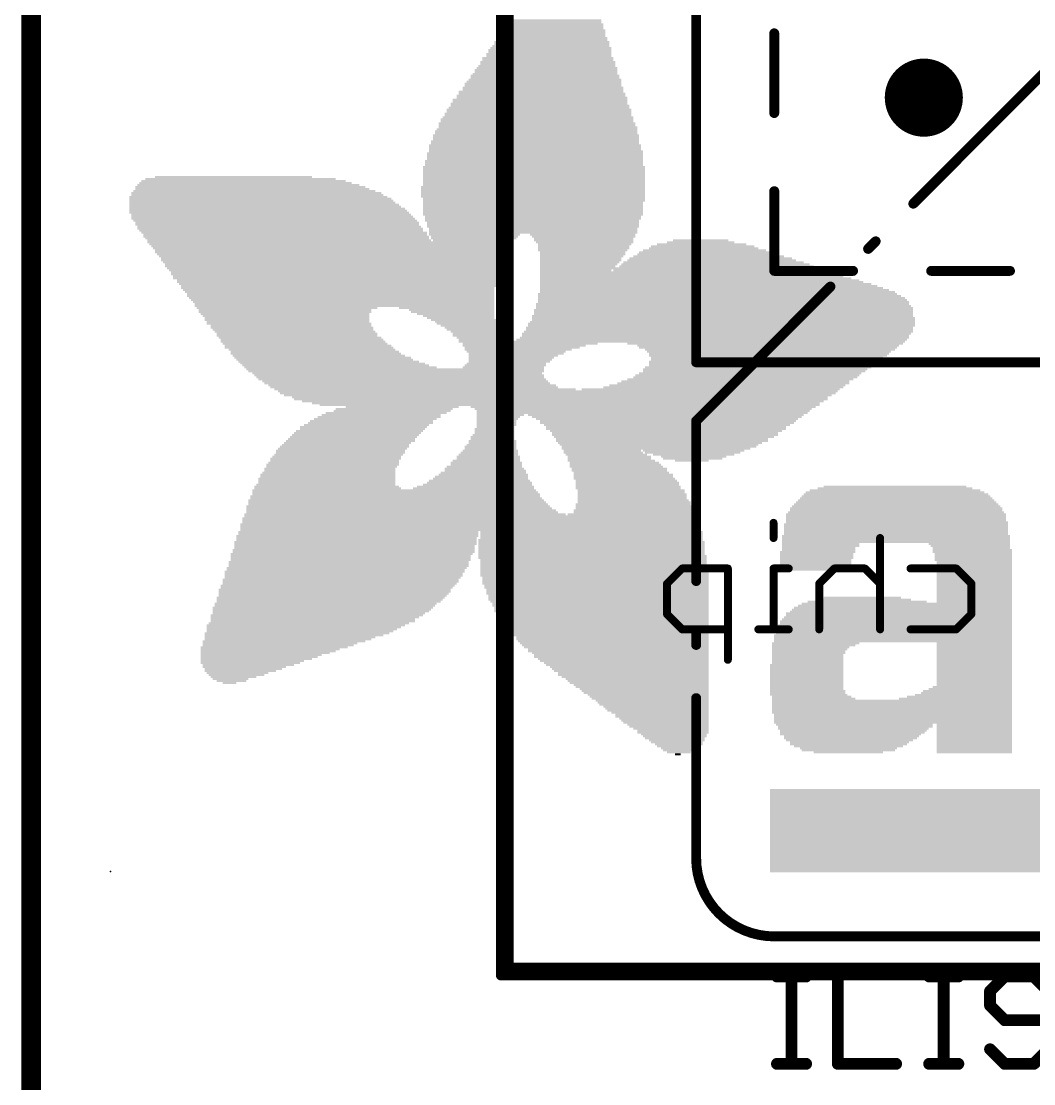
# Model space of a CAD drawing. Extents: x -0.1 to 56.3, y -0.6 to 85.1.
# Drawn here: x -0.13 to 12.84, y 6.43 to 20.03 of the extents above; entities that cross this region are included whole.
import ezdxf

# ---------------------------------------------------------------- set-up
doc = ezdxf.new("R2010")
doc.units = 0
for name, color, linetype in [('1', 12, 'CONTINUOUS'), ('21', 40, 'CONTINUOUS'), ('22', 6, 'CONTINUOUS'), ('23', 53, 'CONTINUOUS'), ('52', 253, 'CONTINUOUS')]:
    doc.layers.add(name, color=color, linetype=linetype)

# ---------------------------------------------------------------- blocks, each defined once
blk = doc.blocks.new('PIE')
at = {"const_width": 0.5}
blk.add_lwpolyline([(0, -0.25, 1), (0, 0.25, 1), (0, -0.25)], format="xyb", dxfattribs=at)
blk = doc.blocks.new('RECT')
blk.add_solid([(-0.5, -0.5), (0.5, -0.5), (-0.5, 0.5), (0.5, 0.5)])

msp = doc.modelspace()

# ---------------------------------------------------------------- linework, layer by layer
at = {"layer": '1', "const_width": 0.254}
msp.add_lwpolyline([(0, 0), (0, 84.963)], dxfattribs=at)
at = {"layer": '21', "const_width": 0.1524}
for points in [[(9.5497, 7.7988), (9.9226, 7.7988)], [(9.7361, 6.6802), (9.7361, 7.7988)], [(10.3293, 7.7988), (10.3293, 6.6802)], [(11.4987, 7.7988), (11.8716, 7.7988)], [(11.6851, 6.6802), (11.6851, 7.7988)], [(12.4647, 7.7988), (12.2783, 7.6123)], [(12.8376, 7.7988), (12.4647, 7.7988)], [(13.024, 7.6123), (12.8376, 7.7988)], [(12.2783, 7.6123), (12.2783, 7.4259)], [(12.2783, 7.4259), (12.4647, 7.2395)], [(12.4647, 7.2395), (13.024, 7.2395)], [(12.2783, 6.8666), (12.4647, 6.6802)], [(12.8376, 6.6802), (13.024, 6.8666)], [(9.5497, 6.6802), (9.9226, 6.6802)], [(10.3293, 6.6802), (11.075, 6.6802)], [(11.4987, 6.6802), (11.8716, 6.6802)], [(12.4647, 6.6802), (12.8376, 6.6802)]]:
    msp.add_lwpolyline(points, dxfattribs=at)
at = {"layer": '21', "const_width": 0.0762}
for points in [[(9.5497, 7.8369, 1), (9.5497, 7.7607)], [(9.7742, 7.7988, 1), (9.698, 7.7988)], [(9.9226, 7.7607, 1), (9.9226, 7.8369)], [(10.3674, 7.7988, 1), (10.2912, 7.7988)], [(11.4987, 7.8369, 1), (11.4987, 7.7607)], [(11.7232, 7.7988, 1), (11.647, 7.7988)], [(11.8716, 7.7607, 1), (11.8716, 7.8369)], [(12.4647, 7.8369, 1), (12.4647, 7.7607)], [(12.4917, 7.7718, 1), (12.4378, 7.8257)], [(12.8645, 7.8257, 1), (12.8106, 7.7718)], [(12.8376, 7.7607, 1), (12.8376, 7.8369)], [(12.3164, 7.6123, 1), (12.2402, 7.6123)], [(12.2514, 7.6393, 1), (12.3052, 7.5854)], [(12.3052, 7.4528, 1), (12.2514, 7.399)], [(12.2402, 7.4259, 1), (12.3164, 7.4259)], [(12.4647, 7.2776, 1), (12.4647, 7.2014)], [(12.4378, 7.2125, 1), (12.4917, 7.2664)], [(12.3052, 6.8936, 1), (12.2514, 6.8397)], [(9.5497, 6.7183, 1), (9.5497, 6.6421)], [(9.698, 6.6802, 1), (9.7742, 6.6802)], [(9.9226, 6.6421, 1), (9.9226, 6.7183)], [(10.3293, 6.7183, 1), (10.3293, 6.6421)], [(10.2912, 6.6802, 1), (10.3674, 6.6802)], [(11.075, 6.6421, 1), (11.075, 6.7183)], [(11.4987, 6.7183, 1), (11.4987, 6.6421)], [(11.647, 6.6802, 1), (11.7232, 6.6802)], [(11.8716, 6.6421, 1), (11.8716, 6.7183)], [(12.4647, 6.7183, 1), (12.4647, 6.6421)], [(12.4378, 6.6533, 1), (12.4917, 6.7071)], [(12.8106, 6.7071, 1), (12.8645, 6.6533)], [(12.8376, 6.6421, 1), (12.8376, 6.7183)]]:
    msp.add_lwpolyline(points, format="xyb", dxfattribs=at)
at = {"layer": '22', "const_width": 0.127}
for points in [[(6.015, 77.212), (6.015, 7.812)], [(6.015, 7.812), (56.215, 7.812)]]:
    msp.add_lwpolyline(points, dxfattribs=at)
at = {"layer": '22', "const_width": 0.0635}
for points in [[(6.015, 7.8438, 1), (6.015, 7.7803)], [(5.9833, 7.812, 1), (6.0468, 7.812)]]:
    msp.add_lwpolyline(points, format="xyb", dxfattribs=at)
at = {"layer": '23'}
for p in [(11.43, 19.05), (1.016, 9.144)]:
    msp.add_point(p, dxfattribs=at)
at = {"layer": '52'}
for points, const_width in [([(0, 84.9122), (0, 0)], 0.127), ([(6.115, 77.112), (6.115, 7.912)], 0.127), ([(8.515, 75.012), (8.515, 15.662)], 0.127), ([(9.515, 19.8734), (9.515, 18.8527)], 0.127), ([(13.015, 19.412), (11.2953, 17.6923)], 0.127), ([(9.515, 17.8527), (9.515, 16.832)], 0.127), ([(10.8135, 17.2105), (10.7165, 17.1135)], 0.127), ([(9.515, 16.832), (10.5241, 16.832)], 0.127), ([(11.5241, 16.832), (12.5332, 16.832)], 0.127), ([(10.2347, 16.6317), (8.515, 14.912)], 0.127), ([(8.515, 15.662), (53.715, 15.662)], 0.127), ([(8.515, 14.912), (8.515, 12.862)], 0.127), ([(9.5057, 13.6071), (9.5057, 13.4122)], 0.1016), ([(10.87, 13.4122), (10.87, 12.2428)], 0.1016), ([(8.3363, 13.0224), (8.1414, 12.8275)], 0.1016), ([(8.921, 13.0224), (8.3363, 13.0224)], 0.1016), ([(8.921, 11.853), (8.921, 13.0224)], 0.1016), ([(9.7006, 13.0224), (9.5057, 13.0224)], 0.1016), ([(9.5057, 13.0224), (9.5057, 12.2428)], 0.1016), ([(10.2853, 13.0224), (10.0904, 12.8275)], 0.1016), ([(10.6751, 13.0224), (10.2853, 13.0224)], 0.1016), ([(10.87, 12.8275), (10.6751, 13.0224)], 0.1016), ([(11.2598, 13.0224), (11.8445, 13.0224)], 0.1016), ([(11.8445, 13.0224), (12.0394, 12.8275)], 0.1016), ([(8.1414, 12.8275), (8.1414, 12.4377)], 0.1016), ([(10.0904, 12.8275), (10.0904, 12.2428)], 0.1016), ([(12.0394, 12.8275), (12.0394, 12.4377)], 0.1016), ([(8.1414, 12.4377), (8.3363, 12.2428)], 0.1016), ([(12.0394, 12.4377), (11.8445, 12.2428)], 0.1016), ([(8.3363, 12.2428), (8.921, 12.2428)], 0.1016), ([(8.515, 12.1806), (8.515, 12.0434)], 0.127), ([(9.7006, 12.2428), (9.3108, 12.2428)], 0.1016), ([(11.8445, 12.2428), (11.2598, 12.2428)], 0.1016), ([(8.515, 11.362), (8.515, 9.312)], 0.127), ([(9.515, 8.312), (13.715, 8.312)], 0.127), ([(6.115, 7.912), (56.115, 7.912)], 0.127)]:
    msp.add_lwpolyline(points, dxfattribs=dict(at, const_width=const_width))
for points, const_width in [([(9.5468, 19.8734, 1), (9.4832, 19.8734)], 0.0635), ([(9.4832, 18.8527, 1), (9.5468, 18.8527)], 0.0635), ([(9.5468, 17.8527, 1), (9.4832, 17.8527)], 0.0635), ([(11.2729, 17.7148, 1), (11.3178, 17.6699)], 0.0635), ([(10.694, 17.1359, 1), (10.7389, 17.091)], 0.0635), ([(10.836, 17.1881, 1), (10.7911, 17.233)], 0.0635), ([(9.515, 16.8637, 1), (9.515, 16.8003)], 0.0635), ([(10.5241, 16.8003, 1), (10.5241, 16.8637)], 0.0635), ([(11.5241, 16.8637, 1), (11.5241, 16.8003)], 0.0635), ([(12.5332, 16.8003, 1), (12.5332, 16.8637)], 0.0635), ([(9.4832, 16.832, 1), (9.5468, 16.832)], 0.0635), ([(10.2571, 16.6092, 1), (10.2122, 16.6541)], 0.0635), ([(8.4832, 15.662, 1), (8.5468, 15.662)], 0.0635), ([(8.515, 15.6938, 1), (8.515, 15.6303)], 0.0635), ([(8.5468, 14.912, 1), (8.4832, 14.912)], 0.0635), ([(8.4925, 14.9345, 1), (8.5375, 14.8895)], 0.0635), ([(9.5311, 13.6071, 1), (9.4803, 13.6071)], 0.0508), ([(9.4803, 13.4122, 1), (9.5311, 13.4122)], 0.0508), ([(10.8954, 13.4122, 1), (10.8446, 13.4122)], 0.0508), ([(8.3363, 13.0478, 1), (8.3363, 12.997)], 0.0508), ([(8.3543, 13.0044, 1), (8.3184, 13.0404)], 0.0508), ([(8.9464, 13.0224, 1), (8.8956, 13.0224)], 0.0508), ([(8.921, 12.997, 1), (8.921, 13.0478)], 0.0508), ([(9.5057, 13.0478, 1), (9.5057, 12.997)], 0.0508), ([(9.5311, 13.0224, 1), (9.4803, 13.0224)], 0.0508), ([(9.7006, 12.997, 1), (9.7006, 13.0478)], 0.0508), ([(10.2853, 13.0478, 1), (10.2853, 12.997)], 0.0508), ([(10.3033, 13.0044, 1), (10.2674, 13.0404)], 0.0508), ([(10.6931, 13.0404, 1), (10.6572, 13.0044)], 0.0508), ([(10.6751, 12.997, 1), (10.6751, 13.0478)], 0.0508), ([(11.2598, 13.0478, 1), (11.2598, 12.997)], 0.0508), ([(11.8625, 13.0404, 1), (11.8266, 13.0044)], 0.0508), ([(11.8445, 12.997, 1), (11.8445, 13.0478)], 0.0508), ([(8.1668, 12.8275, 1), (8.116, 12.8275)], 0.0508), ([(8.1235, 12.8455, 1), (8.1594, 12.8095)], 0.0508), ([(8.4832, 12.862, 1), (8.5468, 12.862)], 0.0635), ([(10.1158, 12.8275, 1), (10.065, 12.8275)], 0.0508), ([(10.0725, 12.8455, 1), (10.1084, 12.8095)], 0.0508), ([(10.8521, 12.8095, 1), (10.888, 12.8455)], 0.0508), ([(12.0648, 12.8275, 1), (12.014, 12.8275)], 0.0508), ([(12.0215, 12.8095, 1), (12.0574, 12.8455)], 0.0508), ([(8.1594, 12.4557, 1), (8.1235, 12.4197)], 0.0508), ([(8.116, 12.4377, 1), (8.1668, 12.4377)], 0.0508), ([(12.014, 12.4377, 1), (12.0648, 12.4377)], 0.0508), ([(12.0574, 12.4197, 1), (12.0215, 12.4557)], 0.0508), ([(8.3363, 12.2682, 1), (8.3363, 12.2174)], 0.0508), ([(8.3184, 12.2248, 1), (8.3543, 12.2608)], 0.0508), ([(8.5468, 12.1806, 1), (8.4832, 12.1806)], 0.0635), ([(8.921, 12.2174, 1), (8.921, 12.2682)], 0.0508), ([(9.3108, 12.2682, 1), (9.3108, 12.2174)], 0.0508), ([(9.4803, 12.2428, 1), (9.5311, 12.2428)], 0.0508), ([(9.7006, 12.2174, 1), (9.7006, 12.2682)], 0.0508), ([(10.065, 12.2428, 1), (10.1158, 12.2428)], 0.0508), ([(10.8446, 12.2428, 1), (10.8954, 12.2428)], 0.0508), ([(11.2598, 12.2682, 1), (11.2598, 12.2174)], 0.0508), ([(11.8266, 12.2608, 1), (11.8625, 12.2248)], 0.0508), ([(11.8445, 12.2174, 1), (11.8445, 12.2682)], 0.0508), ([(8.4832, 12.0434, 1), (8.5468, 12.0434)], 0.0635), ([(8.8956, 11.853, 1), (8.9464, 11.853)], 0.0508), ([(8.5468, 11.362, 1), (8.4832, 11.362)], 0.0635), ([(8.5468, 9.312, 1), (8.4832, 9.312)], 0.0635), ([(8.4832, 9.312, 1), (8.5468, 9.312)], 0.0635), ([(8.515, 9.312, 0.4142), (9.515, 8.312)], 0.127), ([(9.515, 8.3438, 1), (9.515, 8.2803)], 0.0635), ([(9.515, 8.2803, 1), (9.515, 8.3438)], 0.0635), ([(6.115, 7.9438, 1), (6.115, 7.8803)], 0.0635), ([(6.0833, 7.912, 1), (6.1467, 7.912)], 0.0635)]:
    msp.add_lwpolyline(points, format="xyb", dxfattribs=dict(at, const_width=const_width))

# ---------------------------------------------------------------- block references
at = {"layer": '1'}
msp.add_blockref('PIE', (11.43, 19.05), dxfattribs=at)
at = {"layer": '21', "yscale": 0.0254}
for p, xscale in [((6.7056, 19.9898), 1.2446), ((6.7183, 20.0406), 1.1684), ((6.7183, 20.0152), 1.1684), ((6.6802, 19.8628), 1.3462), ((6.6929, 19.8882), 1.3208), ((6.6929, 19.939), 1.27), ((6.7056, 19.9136), 1.2954), ((6.7056, 19.9644), 1.2446), ((6.6675, 19.7612), 1.4732), ((6.6675, 19.7358), 1.4732), ((6.6675, 19.7866), 1.4224), ((6.6675, 19.8374), 1.3716), ((6.6802, 19.812), 1.397), ((6.6294, 19.6088), 1.6002), ((6.6294, 19.5834), 1.6002), ((6.6421, 19.6596), 1.5748), ((6.6421, 19.6342), 1.5748), ((6.6548, 19.685), 1.5494), ((6.6548, 19.7104), 1.4986), ((6.604, 19.4564), 1.7526), ((6.6167, 19.5072), 1.7272), ((6.6167, 19.4818), 1.7272), ((6.6167, 19.558), 1.6764), ((6.6167, 19.5326), 1.6764), ((6.5786, 19.3294), 1.905), ((6.5786, 19.304), 1.905), ((6.5786, 19.3548), 1.8542), ((6.5913, 19.4056), 1.8288), ((6.5913, 19.3802), 1.8288), ((6.604, 19.431), 1.8034), ((6.5532, 19.177), 2.0574), ((6.5532, 19.2278), 2.0066), ((6.5532, 19.2024), 2.0066), ((6.5659, 19.2532), 1.9812), ((6.5786, 19.2786), 1.9558), ((6.5278, 19.0754), 2.159), ((6.5405, 19.05), 2.1844), ((6.5278, 19.1262), 2.1082), ((6.5405, 19.1008), 2.1336), ((6.5532, 19.1516), 2.0574), ((6.5024, 18.8976), 2.3622), ((6.5024, 18.923), 2.3114), ((6.5024, 18.9738), 2.2606), ((6.5151, 18.9484), 2.286), ((6.5151, 19.0246), 2.2352), ((6.5151, 18.9992), 2.2352), ((6.477, 18.7706), 2.4638), ((6.4897, 18.796), 2.4384), ((6.4897, 18.8468), 2.3876), ((6.4897, 18.8214), 2.3876), ((6.5024, 18.8722), 2.3622), ((6.477, 18.6436), 2.5654), ((6.477, 18.7198), 2.5146), ((6.477, 18.6944), 2.5146), ((6.4897, 18.669), 2.54), ((6.477, 18.7452), 2.4638), ((6.4516, 18.4912), 2.667), ((6.4643, 18.5674), 2.6416), ((6.4643, 18.542), 2.6416), ((6.4643, 18.5166), 2.6416), ((6.4643, 18.6182), 2.5908), ((6.4643, 18.5928), 2.5908), ((6.4516, 18.4404), 2.7178), ((6.4516, 18.415), 2.7178), ((6.4516, 18.3896), 2.7178), ((6.4643, 18.3642), 2.7432), ((6.4516, 18.4658), 2.667), ((6.4389, 18.2372), 2.794), ((6.4516, 18.3388), 2.7686), ((6.4516, 18.3134), 2.7686), ((6.4516, 18.288), 2.7686), ((6.4516, 18.2626), 2.7686), ((6.4389, 18.161), 2.8448), ((6.4389, 18.1356), 2.8448), ((6.4389, 18.1102), 2.8448), ((6.4389, 18.0848), 2.8448), ((6.4389, 18.2118), 2.794), ((6.4389, 18.1864), 2.794), ((2.7432, 17.9578), 2.7178), ((2.7178, 17.9832), 2.6162), ((2.6797, 18.0086), 2.4384), ((2.5908, 18.034), 2.0066), ((6.4389, 18.0594), 2.8448), ((6.4389, 18.034), 2.8448), ((6.4389, 18.0086), 2.8448), ((6.4389, 17.9832), 2.8448), ((6.4389, 17.9578), 2.8448), ((2.8829, 17.8308), 3.2004), ((2.8575, 17.8562), 3.0988), ((2.8067, 17.907), 2.9464), ((2.8321, 17.8816), 2.9972), ((2.7813, 17.9324), 2.8448), ((6.4262, 17.907), 2.8702), ((6.4262, 17.8816), 2.8702), ((6.4262, 17.8562), 2.8702), ((6.4262, 17.8308), 2.8702), ((6.4389, 17.9324), 2.8448), ((2.9083, 17.78), 3.302), ((2.9337, 17.7546), 3.3528), ((2.9464, 17.7292), 3.3782), ((2.9591, 17.7038), 3.4036), ((2.9845, 17.6784), 3.4544), ((2.8956, 17.8054), 3.2258), ((6.4262, 17.8054), 2.8702), ((6.4262, 17.78), 2.8702), ((6.4389, 17.7546), 2.8448), ((6.4389, 17.7292), 2.8448), ((6.4262, 17.7038), 2.8194), ((6.4262, 17.6784), 2.8194), ((2.9972, 17.653), 3.4798), ((3.0226, 17.6276), 3.5306), ((3.0353, 17.6022), 3.556), ((3.048, 17.5768), 3.5814), ((3.0734, 17.5514), 3.5814), ((6.4262, 17.653), 2.8194), ((6.4262, 17.6276), 2.8194), ((6.4262, 17.6022), 2.8194), ((6.4262, 17.5768), 2.8194), ((6.4262, 17.5514), 2.8194), ((3.0861, 17.526), 3.6068), ((3.0988, 17.5006), 3.6322), ((3.1242, 17.4752), 3.6322), ((3.1496, 17.4498), 3.6322), ((3.1496, 17.4244), 3.6322), ((3.175, 17.399), 3.6322), ((6.4262, 17.526), 2.7686), ((6.4262, 17.5006), 2.7686), ((6.4135, 17.4752), 2.7432), ((6.4262, 17.4498), 2.7178), ((6.4262, 17.4244), 2.7178), ((6.4262, 17.399), 2.7178), ((3.1877, 17.3736), 3.6576), ((3.2004, 17.3482), 3.6322), ((3.2385, 17.3228), 3.6576), ((3.2512, 17.2974), 3.6322), ((3.2639, 17.272), 3.6576), ((6.4262, 17.3736), 2.667), ((6.4262, 17.3482), 2.667), ((6.4262, 17.3228), 2.667), ((5.6769, 17.2974), 1.1684), ((5.6769, 17.272), 1.1176), ((7.0612, 17.2974), 1.3462), ((7.0739, 17.272), 1.3208), ((3.2766, 17.2466), 3.6322), ((3.302, 17.2212), 3.6322), ((3.8227, 17.1958), 4.6736), ((3.8227, 17.1704), 4.6228), ((3.8227, 17.145), 4.572), ((5.6642, 17.2466), 1.0922), ((5.6515, 17.2212), 1.016), ((7.0739, 17.2466), 1.27), ((7.0739, 17.2212), 1.27), ((7.0866, 17.1958), 1.2446), ((7.0866, 17.1704), 1.1938), ((7.0739, 17.145), 1.1684), ((8.5979, 17.145), 1.3208), ((8.5852, 17.1704), 1.143), ((8.5725, 17.1958), 0.8636), ((8.5725, 17.2212), 0.7112), ((3.8354, 17.1196), 4.5466), ((3.8354, 17.0942), 4.4958), ((3.8354, 17.0688), 4.4958), ((3.8354, 17.0434), 4.445), ((3.8481, 17.018), 4.4196), ((3.8481, 16.9926), 4.3688), ((7.0739, 17.1196), 1.1684), ((7.0612, 17.0942), 1.143), ((7.0612, 17.0688), 1.0922), ((7.0612, 17.0434), 1.0922), ((7.0485, 17.018), 1.0668), ((7.0358, 16.9926), 1.0414), ((8.6995, 16.9926), 2.0828), ((8.6741, 17.018), 1.9304), ((8.6614, 17.0434), 1.8034), ((8.6487, 17.0688), 1.7272), ((8.6233, 17.0942), 1.5748), ((8.6106, 17.1196), 1.397), ((3.8481, 16.9672), 4.3688), ((3.8481, 16.9418), 4.318), ((3.8608, 16.9164), 4.2926), ((3.8608, 16.891), 4.2926), ((3.8735, 16.8656), 4.2672), ((7.0358, 16.9672), 1.0414), ((7.0231, 16.9418), 1.016), ((7.0104, 16.9164), 0.9906), ((6.9977, 16.891), 0.9652), ((8.3185, 16.8656), 3.6068), ((8.7757, 16.891), 2.4892), ((8.763, 16.9164), 2.413), ((8.7376, 16.9418), 2.3114), ((8.7122, 16.9672), 2.159), ((3.8735, 16.8402), 4.2164), ((3.8862, 16.8148), 4.191), ((3.8862, 16.7894), 4.191), ((3.8989, 16.764), 4.1656), ((3.8989, 16.7386), 4.1656), ((6.9723, 16.8402), 0.9144), ((8.3947, 16.8148), 3.7592), ((8.4328, 16.7894), 3.8354), ((8.4582, 16.764), 3.8862), ((8.509, 16.7386), 3.9878), ((8.8392, 16.8402), 2.7686), ((3.9116, 16.7132), 4.0894), ((3.9116, 16.6878), 4.0894), ((3.9243, 16.6624), 4.064), ((3.937, 16.637), 4.0386), ((3.9243, 16.6116), 4.0132), ((3.937, 16.5862), 3.9878), ((8.5598, 16.7132), 4.0894), ((8.5852, 16.6878), 4.1402), ((8.636, 16.6624), 4.2418), ((8.6741, 16.637), 4.318), ((8.7122, 16.6116), 4.3942), ((8.7503, 16.5862), 4.4704), ((3.9497, 16.5608), 3.9624), ((3.9624, 16.5354), 3.937), ((3.9624, 16.51), 3.937), ((3.9751, 16.4846), 3.9116), ((3.9878, 16.4592), 3.8862), ((8.7884, 16.5354), 4.5974), ((8.8138, 16.51), 4.6482), ((8.8392, 16.4846), 4.699), ((8.8519, 16.4592), 4.7244), ((8.7884, 16.5608), 4.5466), ((4.0005, 16.4338), 3.8608), ((4.0132, 16.4084), 3.8354), ((4.0132, 16.383), 3.8354), ((3.2766, 16.3576), 2.3114), ((3.2512, 16.3322), 2.2098), ((5.3213, 16.3576), 1.2192), ((5.3848, 16.3322), 1.0922), ((8.8646, 16.3322), 4.8514), ((8.8519, 16.4084), 4.7752), ((8.8646, 16.383), 4.8006), ((8.8773, 16.3576), 4.826), ((8.8646, 16.4338), 4.7498), ((3.2512, 16.3068), 2.2098), ((3.2512, 16.2814), 2.159), ((3.2639, 16.256), 2.1336), ((3.2766, 16.2306), 2.1082), ((3.2766, 16.2052), 2.1082), ((3.2893, 16.1798), 2.0828), ((5.3975, 16.3068), 1.0668), ((5.4356, 16.2814), 0.9906), ((5.4737, 16.256), 0.9144), ((5.4991, 16.2306), 0.8636), ((5.5372, 16.2052), 0.8382), ((5.5626, 16.1798), 0.7874), ((8.8519, 16.1798), 4.9276), ((8.8519, 16.256), 4.8768), ((8.8646, 16.2306), 4.9022), ((8.8646, 16.2052), 4.9022), ((8.8646, 16.3068), 4.8514), ((8.8646, 16.2814), 4.8514), ((3.302, 16.1544), 2.1082), ((3.3274, 16.129), 2.0574), ((3.3401, 16.1036), 2.0828), ((3.3528, 16.0782), 2.0574), ((3.3782, 16.0528), 2.0574), ((5.5753, 16.1544), 0.762), ((5.6134, 16.129), 0.7366), ((5.6388, 16.1036), 0.6858), ((5.6515, 16.0782), 0.6604), ((5.6896, 16.0528), 0.635), ((8.8011, 16.0528), 4.9784), ((8.8138, 16.1036), 4.953), ((8.8138, 16.0782), 4.953), ((8.8392, 16.1544), 4.953), ((8.8392, 16.129), 4.953), ((3.4036, 16.0274), 2.0574), ((3.4036, 16.002), 2.0574), ((3.4417, 15.9766), 2.0828), ((3.4671, 15.9512), 2.0828), ((3.4798, 15.9258), 2.1082), ((5.7023, 16.0274), 0.6096), ((5.7023, 16.002), 0.6096), ((5.7531, 15.9766), 0.6096), ((5.7785, 15.9512), 0.6096), ((5.7912, 15.9258), 0.635), ((8.6741, 15.9258), 5.0292), ((8.7122, 15.9512), 5.0038), ((8.7503, 15.9766), 4.9784), ((8.7757, 16.0274), 4.9784), ((8.763, 16.002), 4.953), ((3.5052, 15.9004), 2.1082), ((3.5433, 15.875), 2.1336), ((3.556, 15.8496), 2.159), ((3.5941, 15.8242), 2.1336), ((3.6322, 15.7988), 2.159), ((3.6449, 15.7734), 2.1844), ((6.3881, 15.9004), 1.7272), ((6.3119, 15.875), 1.5748), ((6.2865, 15.8496), 1.4732), ((6.2357, 15.8242), 1.3716), ((6.2103, 15.7988), 1.27), ((6.2103, 15.7734), 1.2192), ((9.398, 15.9004), 3.5306), ((9.4361, 15.875), 3.3528), ((9.4361, 15.8496), 3.302), ((9.4615, 15.8242), 3.2004), ((9.4488, 15.7988), 3.1242), ((9.4488, 15.7734), 3.0734), ((3.683, 15.748), 2.2098), ((3.7338, 15.7226), 2.2606), ((3.7592, 15.6972), 2.2606), ((3.81, 15.6718), 2.3114), ((3.8608, 15.6464), 2.3622), ((6.0833, 15.6464), 1.016), ((6.1722, 15.748), 1.143), ((6.1468, 15.7226), 1.0922), ((6.1341, 15.6972), 1.0668), ((6.1214, 15.6718), 1.0414), ((9.4361, 15.748), 3.048), ((9.3853, 15.6718), 2.9464), ((9.3599, 15.6464), 2.8956), ((9.4234, 15.7226), 2.9718), ((9.4107, 15.6972), 2.9464), ((3.8989, 15.621), 2.3876), ((3.9624, 15.5956), 2.4638), ((4.6609, 15.5702), 3.81), ((4.6736, 15.5448), 3.7846), ((4.6863, 15.5194), 3.7084), ((6.0452, 15.5956), 1.0414), ((6.0706, 15.621), 1.0414), ((9.2075, 15.5194), 2.8448), ((9.271, 15.5702), 2.8702), ((9.2583, 15.5448), 2.8448), ((9.3091, 15.5956), 2.8956), ((9.3472, 15.621), 2.8702), ((4.7117, 15.494), 3.7084), ((4.7244, 15.4686), 3.683), ((4.7498, 15.4432), 3.683), ((4.7879, 15.4178), 3.6576), ((4.8133, 15.3924), 3.6576), ((4.8768, 15.367), 3.683), ((8.9154, 15.367), 3.0226), ((8.9916, 15.3924), 2.9718), ((9.017, 15.4178), 2.921), ((9.0805, 15.4432), 2.8956), ((9.144, 15.4686), 2.8702), ((9.1694, 15.494), 2.8702), ((4.9022, 15.3416), 3.683), ((5.0419, 15.3162), 3.8608), ((6.7437, 15.2908), 7.1628), ((6.7437, 15.2654), 7.112), ((6.7437, 15.24), 7.0104), ((8.6995, 15.3162), 3.302), ((8.8646, 15.3416), 3.0734), ((6.7691, 15.2146), 6.858), ((6.7818, 15.1892), 6.8326), ((6.8072, 15.1638), 6.6802), ((6.8453, 15.1384), 6.5024), ((6.8961, 15.113), 6.4008), ((4.7498, 15.0876), 1.4478), ((7.8359, 15.0876), 4.4196), ((4.4577, 14.9606), 1.5748), ((4.4831, 14.986), 1.524), ((4.5466, 15.0114), 1.5494), ((4.6228, 15.0368), 1.4986), ((4.6482, 15.0622), 1.4986), ((7.8359, 15.0622), 4.318), ((7.8359, 15.0368), 4.2672), ((7.8232, 15.0114), 4.2418), ((6.0071, 14.986), 0.6096), ((5.9817, 14.9606), 0.5588), ((8.128, 14.986), 3.5306), ((8.1407, 14.9606), 3.4544), ((4.2545, 14.8336), 1.6256), ((4.2926, 14.859), 1.6002), ((4.3434, 14.8844), 1.6002), ((4.3561, 14.9098), 1.5748), ((4.4069, 14.9352), 1.5748), ((5.969, 14.9352), 0.5334), ((5.9563, 14.9098), 0.508), ((5.9563, 14.8844), 0.508), ((5.9563, 14.859), 0.508), ((5.9436, 14.8336), 0.4826), ((8.1407, 14.9352), 3.3528), ((8.1534, 14.9098), 3.2766), ((8.1407, 14.8844), 3.2512), ((8.1407, 14.859), 3.1496), ((8.128, 14.8336), 3.0734), ((4.1021, 14.6812), 1.6256), ((4.1275, 14.7066), 1.6256), ((4.1529, 14.732), 1.6256), ((4.1783, 14.7574), 1.6256), ((4.2037, 14.7828), 1.6256), ((4.2418, 14.8082), 1.6002), ((5.9055, 14.7066), 0.5588), ((5.9055, 14.6812), 0.5588), ((5.9182, 14.732), 0.5334), ((5.9309, 14.8082), 0.508), ((5.9309, 14.7828), 0.508), ((5.9309, 14.7574), 0.508), ((8.128, 14.8082), 3.0734), ((8.128, 14.7828), 2.9718), ((8.1153, 14.7574), 2.8956), ((8.1153, 14.732), 2.8956), ((8.1026, 14.7066), 2.8194), ((8.0772, 14.6812), 2.7178), ((3.9878, 14.5542), 1.651), ((4.0132, 14.5796), 1.651), ((4.0259, 14.605), 1.6256), ((4.0513, 14.6304), 1.6256), ((4.0894, 14.6558), 1.651), ((5.8801, 14.5796), 0.6604), ((5.8801, 14.5542), 0.6604), ((5.8928, 14.605), 0.635), ((5.9055, 14.6558), 0.6096), ((5.9055, 14.6304), 0.6096), ((8.0772, 14.6558), 2.7178), ((8.0518, 14.6304), 2.6162), ((8.0391, 14.605), 2.54), ((8.0391, 14.5796), 2.4892), ((8.001, 14.5542), 2.413), ((3.8989, 14.4272), 1.6764), ((3.9116, 14.4526), 1.651), ((3.937, 14.478), 1.651), ((3.9624, 14.5288), 1.651), ((3.9624, 14.5034), 1.651), ((5.8547, 14.4526), 0.8128), ((5.8547, 14.4272), 0.8128), ((5.8547, 14.478), 0.762), ((5.8674, 14.5034), 0.7366), ((5.8801, 14.5288), 0.7112), ((7.3152, 14.5288), 0.9906), ((7.3279, 14.5034), 1.016), ((7.366, 14.478), 1.0414), ((7.4041, 14.4526), 1.0668), ((7.4041, 14.4272), 1.0668), ((8.4836, 14.5288), 1.2954), ((8.4709, 14.5034), 1.2192), ((8.4836, 14.478), 1.0414), ((8.4836, 14.4526), 0.8382), ((8.4709, 14.4272), 0.762), ((3.8227, 14.3002), 1.6764), ((3.8227, 14.2748), 1.6764), ((3.8608, 14.351), 1.7018), ((3.8481, 14.3256), 1.6764), ((3.8735, 14.3764), 1.6764), ((3.8862, 14.4018), 1.651), ((5.8039, 14.3002), 1.016), ((5.8166, 14.2748), 1.0414), ((5.8039, 14.3256), 0.9652), ((5.8293, 14.3764), 0.9144), ((5.8293, 14.351), 0.9144), ((5.8293, 14.4018), 0.8636), ((7.4295, 14.4018), 1.1176), ((7.4676, 14.3764), 1.143), ((7.4803, 14.351), 1.1684), ((7.493, 14.3256), 1.1938), ((7.5311, 14.3002), 1.2192), ((7.5311, 14.2748), 1.2192), ((8.4582, 14.4018), 0.4318), ((3.7846, 14.1732), 1.7526), ((3.7846, 14.1478), 1.7526), ((3.7973, 14.224), 1.7272), ((3.7973, 14.1986), 1.7272), ((3.81, 14.2494), 1.7018), ((5.7404, 14.1478), 1.2954), ((5.7531, 14.1732), 1.2192), ((5.7658, 14.1986), 1.1938), ((5.7912, 14.224), 1.143), ((5.7912, 14.2494), 1.0922), ((7.5565, 14.2494), 1.2192), ((7.5819, 14.224), 1.27), ((7.5819, 14.1986), 1.27), ((7.5946, 14.1732), 1.2954), ((7.62, 14.1478), 1.2954), ((4.6482, 14.0208), 3.6322), ((3.7846, 14.0716), 1.8542), ((3.7973, 14.0462), 1.8796), ((3.7719, 14.097), 1.778), ((3.7846, 14.1224), 1.7526), ((5.6642, 14.0462), 1.5494), ((5.6896, 14.0716), 1.4986), ((5.715, 14.097), 1.397), ((5.7404, 14.1224), 1.3462), ((7.6327, 14.1224), 1.3208), ((7.6327, 14.097), 1.3208), ((7.6454, 14.0716), 1.3462), ((7.6454, 14.0462), 1.3462), ((7.6835, 14.0208), 1.3716), ((11.0617, 14.0208), 2.1844), ((11.0617, 14.0462), 1.9812), ((11.0617, 14.0716), 1.8288), ((4.6736, 13.8938), 3.7846), ((4.6863, 13.8684), 3.81), ((4.6609, 13.9446), 3.7084), ((4.6736, 13.9192), 3.7338), ((4.6609, 13.9954), 3.6576), ((4.6736, 13.97), 3.683), ((7.6835, 13.9954), 1.3716), ((7.6962, 13.97), 1.397), ((7.6962, 13.9446), 1.397), ((7.6962, 13.9192), 1.397), ((7.7089, 13.8938), 1.4224), ((7.7216, 13.8684), 1.4478), ((11.0744, 13.8684), 2.5654), ((11.0744, 13.8938), 2.5146), ((11.0744, 13.9192), 2.4638), ((11.0744, 13.9446), 2.413), ((11.0744, 13.97), 2.3622), ((11.0617, 13.9954), 2.286), ((4.699, 13.8176), 3.8862), ((4.7117, 13.7922), 3.9116), ((4.7371, 13.7668), 3.9624), ((4.7498, 13.7414), 3.9878), ((4.699, 13.843), 3.8354), ((7.7089, 13.7668), 1.524), ((7.7216, 13.7414), 1.5494), ((7.7089, 13.843), 1.4732), ((7.7216, 13.8176), 1.4986), ((7.7216, 13.7922), 1.4986), ((11.0744, 13.7414), 2.7686), ((11.0744, 13.7922), 2.7178), ((11.0744, 13.7668), 2.7178), ((11.0744, 13.8176), 2.667), ((11.0744, 13.843), 2.6162), ((5.6134, 13.6652), 5.8166), ((5.6261, 13.6398), 5.842), ((5.6261, 13.6144), 5.842), ((4.7879, 13.716), 4.1148), ((5.6261, 13.6906), 5.7912), ((7.6962, 13.716), 1.651), ((11.0744, 13.716), 2.8194), ((11.0744, 13.6906), 2.8194), ((11.0744, 13.6652), 2.8194), ((11.0744, 13.6398), 2.8194), ((11.0871, 13.6144), 2.8448), ((4.191, 13.4874), 3.0734), ((4.191, 13.462), 3.0734), ((5.6134, 13.589), 5.8674), ((5.6134, 13.5636), 5.8674), ((5.6261, 13.5382), 5.8928), ((5.6261, 13.5128), 5.8928), ((7.1755, 13.4874), 2.8448), ((7.1755, 13.462), 2.8448), ((11.0744, 13.589), 2.8702), ((11.0744, 13.5636), 2.8702), ((11.0744, 13.5382), 2.8702), ((11.0744, 13.5128), 2.8702), ((11.0744, 13.4874), 2.8702), ((11.0744, 13.462), 2.8702), ((4.1529, 13.3604), 3.0988), ((4.1529, 13.335), 3.0988), ((4.1783, 13.4366), 3.0988), ((4.1656, 13.4112), 3.0734), ((4.1656, 13.3858), 3.0734), ((7.1628, 13.3858), 2.8702), ((7.1755, 13.3604), 2.8956), ((7.1755, 13.335), 2.8956), ((7.1755, 13.4366), 2.8448), ((7.1755, 13.4112), 2.8448), ((11.0744, 13.4366), 2.921), ((11.0744, 13.4112), 2.921), ((11.0744, 13.3858), 2.921), ((11.0744, 13.3604), 2.921), ((10.1092, 13.335), 0.9906), ((12.0142, 13.335), 1.0414), ((4.1021, 13.208), 3.0988), ((4.0894, 13.1826), 3.0734), ((4.1275, 13.2588), 3.0988), ((4.1275, 13.2334), 3.0988), ((4.1402, 13.3096), 3.0734), ((4.1402, 13.2842), 3.0734), ((7.1755, 13.3096), 2.8956), ((7.1755, 13.2842), 2.8956), ((7.1755, 13.2588), 2.8956), ((7.1755, 13.2334), 2.8956), ((7.1755, 13.208), 2.8956), ((7.1882, 13.1826), 2.921), ((10.0711, 13.2334), 0.9652), ((10.0584, 13.208), 0.9398), ((10.0584, 13.1826), 0.9398), ((10.1092, 13.3096), 0.9906), ((10.0838, 13.2842), 0.9398), ((10.0838, 13.2588), 0.9398), ((12.0269, 13.3096), 1.016), ((12.0396, 13.2842), 0.9906), ((12.0523, 13.2588), 1.016), ((12.0523, 13.2334), 1.016), ((12.065, 13.208), 0.9906), ((12.065, 13.1826), 0.9906), ((4.064, 13.1064), 3.0734), ((4.064, 13.081), 3.0734), ((4.064, 13.0556), 3.0734), ((4.0894, 13.1572), 3.0734), ((4.0894, 13.1318), 3.0734), ((7.1882, 13.1572), 2.921), ((7.2009, 13.1318), 2.8956), ((7.2009, 13.1064), 2.8956), ((7.2009, 13.081), 2.8956), ((7.2136, 13.0556), 2.921), ((10.0584, 13.1572), 0.9398), ((10.0457, 13.1318), 0.9144), ((10.0457, 13.1064), 0.9144), ((10.0457, 13.081), 0.9144), ((10.0457, 13.0556), 0.9144), ((12.065, 13.1572), 0.9906), ((12.065, 13.1318), 0.9906), ((12.0777, 13.1064), 0.9652), ((12.0777, 13.081), 0.9652), ((12.0777, 13.0556), 0.9652), ((4.0132, 12.9794), 3.0734), ((4.0005, 12.954), 3.048), ((4.0005, 12.9286), 3.048), ((4.0386, 13.0302), 3.0734), ((4.0259, 13.0048), 3.048), ((7.2136, 13.0302), 2.921), ((7.2136, 13.0048), 2.921), ((7.2136, 12.9794), 2.921), ((7.2136, 12.954), 2.921), ((7.2136, 12.9286), 2.921), ((10.0457, 13.0302), 0.9144), ((10.0457, 13.0048), 0.9144), ((12.0777, 13.0302), 0.9652), ((12.0777, 13.0048), 0.9652), ((12.0777, 12.9794), 0.9652), ((12.0777, 12.954), 0.9652), ((12.0777, 12.9286), 0.9652), ((3.9243, 12.8016), 2.9972), ((3.9116, 12.7762), 2.9718), ((3.9624, 12.8778), 3.0226), ((3.9624, 12.8524), 3.0226), ((3.9497, 12.827), 2.9972), ((3.9878, 12.9032), 3.0226), ((7.2263, 12.9032), 2.8956), ((7.2263, 12.8778), 2.8956), ((7.2263, 12.8524), 2.8956), ((7.2263, 12.827), 2.8956), ((7.239, 12.8016), 2.8702), ((7.239, 12.7762), 2.8702), ((12.0777, 12.9032), 0.9652), ((12.0777, 12.8778), 0.9652), ((12.0777, 12.8524), 0.9652), ((12.0777, 12.827), 0.9652), ((12.0777, 12.8016), 0.9652), ((12.0777, 12.7762), 0.9652), ((3.8354, 12.6492), 2.921), ((3.8862, 12.7508), 2.9718), ((3.8862, 12.7254), 2.9718), ((3.8735, 12.7), 2.9464), ((3.8608, 12.6746), 2.921), ((7.2517, 12.7508), 2.8448), ((7.2517, 12.7254), 2.8448), ((7.2517, 12.7), 2.8448), ((7.2644, 12.6746), 2.8194), ((7.2644, 12.6492), 2.8194), ((10.6426, 12.6492), 0.9906), ((12.0777, 12.7508), 0.9652), ((12.0777, 12.7254), 0.9652), ((12.0777, 12.7), 0.9652), ((12.0777, 12.6746), 0.9652), ((12.0777, 12.6492), 0.9652), ((3.7338, 12.5222), 2.8194), ((3.7719, 12.573), 2.8448), ((3.7592, 12.5476), 2.8194), ((3.8227, 12.6238), 2.8956), ((3.81, 12.5984), 2.8702), ((7.2644, 12.6238), 2.8194), ((7.2771, 12.5984), 2.794), ((7.2898, 12.573), 2.7686), ((7.2898, 12.5476), 2.7686), ((7.3025, 12.5222), 2.7432), ((11.1633, 12.5222), 2.794), ((11.1887, 12.5476), 2.7432), ((11.2141, 12.573), 2.6924), ((10.7061, 12.5984), 1.524), ((10.6553, 12.6238), 1.2192), ((12.0777, 12.6238), 0.9652), ((12.0777, 12.5984), 0.9652), ((3.6576, 12.4206), 2.7178), ((3.6322, 12.3952), 2.667), ((3.6068, 12.3698), 2.6162), ((3.7211, 12.4968), 2.794), ((3.7084, 12.4714), 2.7686), ((3.683, 12.446), 2.7178), ((7.3025, 12.4968), 2.7432), ((7.3025, 12.4714), 2.7432), ((7.3279, 12.446), 2.6924), ((7.3279, 12.4206), 2.6924), ((7.3406, 12.3952), 2.667), ((7.3406, 12.3698), 2.667), ((11.0871, 12.3698), 2.9464), ((11.0998, 12.3952), 2.921), ((11.1125, 12.446), 2.8956), ((11.1125, 12.4206), 2.8956), ((11.1379, 12.4714), 2.8448), ((11.1506, 12.4968), 2.8194), ((3.5179, 12.2936), 2.54), ((3.4925, 12.2682), 2.4892), ((3.4671, 12.2428), 2.4384), ((3.556, 12.319), 2.5654), ((3.6068, 12.3444), 2.6162), ((7.3533, 12.3444), 2.6416), ((7.366, 12.319), 2.6162), ((7.366, 12.2936), 2.6162), ((7.3787, 12.2682), 2.5908), ((7.3914, 12.2428), 2.5654), ((11.0617, 12.2936), 2.9972), ((11.0617, 12.2682), 2.9972), ((11.0617, 12.2428), 2.9972), ((11.0744, 12.3444), 2.9718), ((11.0744, 12.319), 2.9718), ((3.4036, 12.192), 2.3622), ((3.3655, 12.1666), 2.286), ((3.3147, 12.1412), 2.1844), ((3.2893, 12.1158), 2.1336), ((3.4417, 12.2174), 2.3876), ((7.4041, 12.2174), 2.54), ((7.4041, 12.192), 2.54), ((7.4168, 12.1666), 2.5146), ((7.4422, 12.1412), 2.4638), ((7.4422, 12.1158), 2.4638), ((11.0363, 12.1666), 3.048), ((11.0363, 12.1412), 3.048), ((11.0363, 12.1158), 3.048), ((11.049, 12.2174), 3.0226), ((11.049, 12.192), 3.0226), ((3.1115, 12.0142), 1.8796), ((3.0607, 11.9888), 1.778), ((3.0353, 11.9634), 1.7272), ((3.2385, 12.0904), 2.0828), ((3.1877, 12.065), 1.9812), ((3.1623, 12.0396), 1.9304), ((7.4549, 12.0904), 2.4384), ((7.4676, 12.065), 2.413), ((7.4803, 12.0396), 2.3876), ((7.493, 12.0142), 2.3622), ((7.5184, 11.9888), 2.3114), ((7.5184, 11.9634), 2.3114), ((10.0457, 12.065), 1.1176), ((10.0203, 12.0396), 1.0668), ((9.9822, 12.0142), 0.9906), ((9.9695, 11.9888), 0.9652), ((9.9568, 11.9634), 0.9398), ((11.0363, 12.0904), 3.048), ((12.0777, 12.065), 0.9652), ((12.0777, 12.0396), 0.9652), ((12.0777, 12.0142), 0.9652), ((12.0777, 11.9888), 0.9652), ((12.0777, 11.9634), 0.9652), ((2.9972, 11.938), 1.651), ((2.9464, 11.9126), 1.5494), ((2.921, 11.8872), 1.4986), ((2.8829, 11.8618), 1.4224), ((2.8321, 11.8364), 1.3208), ((7.5438, 11.938), 2.2606), ((7.5565, 11.9126), 2.2352), ((7.5565, 11.8872), 2.2352), ((7.5819, 11.8618), 2.1844), ((7.5946, 11.8364), 2.159), ((9.9568, 11.938), 0.9398), ((9.9441, 11.9126), 0.9144), ((9.9441, 11.8872), 0.9144), ((9.9441, 11.8618), 0.9144), ((9.9441, 11.8364), 0.9144), ((12.0777, 11.938), 0.9652), ((12.0777, 11.9126), 0.9652), ((12.0777, 11.8872), 0.9652), ((12.0777, 11.8618), 0.9652), ((12.0777, 11.8364), 0.9652), ((2.8067, 11.811), 1.27), ((2.7813, 11.7856), 1.1684), ((2.7305, 11.7602), 1.0668), ((2.7178, 11.7348), 0.9906), ((2.6797, 11.7094), 0.9144), ((7.62, 11.811), 2.1082), ((7.6327, 11.7856), 2.0828), ((7.6581, 11.7602), 2.032), ((7.6708, 11.7348), 2.0066), ((7.6835, 11.7094), 1.9812), ((9.9314, 11.7856), 0.9398), ((9.9314, 11.7602), 0.9398), ((9.9314, 11.7348), 0.9398), ((9.9314, 11.7094), 0.9398), ((9.9441, 11.811), 0.9144), ((12.0777, 11.811), 0.9652), ((12.0777, 11.7856), 0.9652), ((12.0777, 11.7602), 0.9652), ((12.0777, 11.7348), 0.9652), ((12.0777, 11.7094), 0.9652), ((2.6416, 11.684), 0.7874), ((2.6289, 11.6586), 0.7112), ((2.5908, 11.6332), 0.5842), ((2.5527, 11.6078), 0.4572), ((2.5654, 11.5824), 0.381), ((2.54, 11.557), 0.1778), ((7.7089, 11.684), 1.9304), ((7.7089, 11.6586), 1.9304), ((7.7343, 11.6332), 1.8796), ((7.7597, 11.6078), 1.8288), ((7.7724, 11.5824), 1.8034), ((7.7851, 11.557), 1.778), ((9.9314, 11.684), 0.9398), ((9.9314, 11.6586), 0.9398), ((9.9314, 11.6332), 0.9398), ((9.9314, 11.6078), 0.9398), ((9.9314, 11.5824), 0.9398), ((9.9314, 11.557), 0.9398), ((12.0777, 11.684), 0.9652), ((12.0777, 11.6586), 0.9652), ((12.0777, 11.6332), 0.9652), ((12.0777, 11.6078), 0.9652), ((12.0777, 11.5824), 0.9652), ((12.0777, 11.557), 0.9652), ((7.8105, 11.5316), 1.7272), ((7.8232, 11.5062), 1.7018), ((7.8486, 11.4808), 1.651), ((7.8613, 11.4554), 1.6256), ((7.874, 11.43), 1.6002), ((9.9314, 11.5316), 0.9398), ((9.9314, 11.5062), 0.9398), ((9.9314, 11.4808), 0.9398), ((9.9441, 11.4554), 0.9652), ((9.9441, 11.43), 0.9652), ((11.9761, 11.43), 1.1684), ((11.9888, 11.4554), 1.143), ((12.0269, 11.4808), 1.0668), ((12.0523, 11.5062), 1.016), ((12.0777, 11.5316), 0.9652), ((7.8994, 11.4046), 1.5494), ((7.9121, 11.3792), 1.524), ((7.9248, 11.3538), 1.4986), ((7.9502, 11.3284), 1.4478), ((7.9629, 11.303), 1.4224), ((7.9756, 11.2776), 1.397), ((9.9568, 11.4046), 0.9906), ((9.9949, 11.3792), 1.016), ((10.0203, 11.3538), 1.0668), ((11.0236, 11.3284), 3.0734), ((11.0236, 11.303), 3.0734), ((11.0236, 11.2776), 3.0734), ((11.8364, 11.3538), 1.4478), ((11.8872, 11.3792), 1.3462), ((11.938, 11.4046), 1.2446), ((8.001, 11.2522), 1.3462), ((8.0137, 11.2268), 1.3208), ((8.0264, 11.2014), 1.2954), ((8.0518, 11.176), 1.2446), ((8.0772, 11.1506), 1.1938), ((11.0236, 11.2522), 3.0734), ((11.0236, 11.2268), 3.0734), ((11.0236, 11.2014), 3.0734), ((11.0236, 11.176), 3.0734), ((11.0363, 11.1506), 3.048), ((8.0772, 11.1252), 1.1938), ((8.1026, 11.0998), 1.143), ((8.1153, 11.0744), 1.1176), ((8.128, 11.049), 1.0922), ((8.1534, 11.0236), 1.0414), ((11.0363, 11.1252), 3.048), ((11.0363, 11.0998), 3.048), ((11.0363, 11.0744), 3.048), ((11.0363, 11.049), 3.048), ((10.541, 11.0236), 2.0066), ((12.0777, 11.0236), 0.9652), ((8.1661, 10.9982), 1.016), ((8.1915, 10.9728), 0.9652), ((8.2169, 10.9474), 0.9144), ((8.2169, 10.922), 0.9144), ((8.2296, 10.8966), 0.8382), ((8.2423, 10.8712), 0.8128), ((10.5537, 10.9982), 1.9812), ((10.5283, 10.9728), 1.9304), ((10.5283, 10.9474), 1.8796), ((10.5156, 10.922), 1.8542), ((10.4902, 10.8966), 1.8034), ((10.5029, 10.8712), 1.7272), ((12.0777, 10.9982), 0.9652), ((12.0777, 10.9728), 0.9652), ((12.0777, 10.9474), 0.9652), ((12.0777, 10.922), 0.9652), ((12.0777, 10.8966), 0.9652), ((12.0777, 10.8712), 0.9652), ((8.2423, 10.8458), 0.762), ((8.2677, 10.8204), 0.7112), ((8.2677, 10.795), 0.6604), ((8.2931, 10.7696), 0.6096), ((8.2804, 10.7442), 0.5334), ((10.4902, 10.8458), 1.7018), ((10.4775, 10.8204), 1.6256), ((10.4775, 10.795), 1.524), ((10.4648, 10.7696), 1.4986), ((10.4648, 10.7442), 1.397), ((12.0777, 10.8458), 0.9652), ((12.0777, 10.8204), 0.9652), ((12.0777, 10.795), 0.9652), ((12.0777, 10.7696), 0.9652), ((12.0777, 10.7442), 0.9652), ((8.2931, 10.7188), 0.4572), ((8.2931, 10.6934), 0.4064), ((8.2931, 10.668), 0.3048), ((8.2804, 10.6426), 0.0762), ((10.4648, 10.7188), 1.2446), ((10.4648, 10.6934), 1.1938), ((10.4648, 10.668), 0.889), ((12.0777, 10.7188), 0.9652), ((12.0777, 10.6934), 0.9652), ((12.0777, 10.668), 0.9652), ((20.066, 10.1854), 21.209), ((20.066, 10.16), 21.209), ((20.066, 10.1346), 21.209), ((20.066, 10.1092), 21.209), ((20.066, 10.0838), 21.209), ((20.066, 10.0584), 21.209), ((14.6431, 10.033), 10.3632), ((14.6431, 10.0076), 10.3632), ((14.6431, 9.9822), 10.3632), ((14.6431, 9.9568), 10.3632), ((14.6431, 9.9314), 10.3632), ((14.6431, 9.906), 10.3632), ((14.6431, 9.8806), 10.3632), ((14.6431, 9.8552), 10.3632), ((14.6431, 9.8298), 10.3632), ((14.6431, 9.8044), 10.3632), ((14.6431, 9.779), 10.3632), ((14.6431, 9.7536), 10.3632), ((14.6431, 9.7282), 10.3632), ((14.6431, 9.7028), 10.3632), ((14.6431, 9.6774), 10.3632), ((14.6431, 9.652), 10.3632), ((14.6431, 9.6266), 10.3632), ((14.6431, 9.6012), 10.3632), ((14.6431, 9.5758), 10.3632), ((14.6431, 9.5504), 10.3632), ((14.6431, 9.525), 10.3632), ((14.6431, 9.4996), 10.3632), ((14.6431, 9.4742), 10.3632), ((14.6431, 9.4488), 10.3632), ((14.6431, 9.4234), 10.3632), ((14.6431, 9.398), 10.3632), ((14.6431, 9.3726), 10.3632), ((14.6431, 9.3472), 10.3632), ((14.6431, 9.3218), 10.3632), ((14.6431, 9.2964), 10.3632), ((14.6431, 9.271), 10.3632), ((14.6431, 9.2456), 10.3632), ((14.6431, 9.2202), 10.3632), ((14.6431, 9.1948), 10.3632), ((14.6431, 9.1694), 10.3632), ((14.6431, 9.144), 10.3632)]:
    msp.add_blockref('RECT', p, dxfattribs=dict(at, xscale=xscale))

doc.saveas('drawing.dxf')
